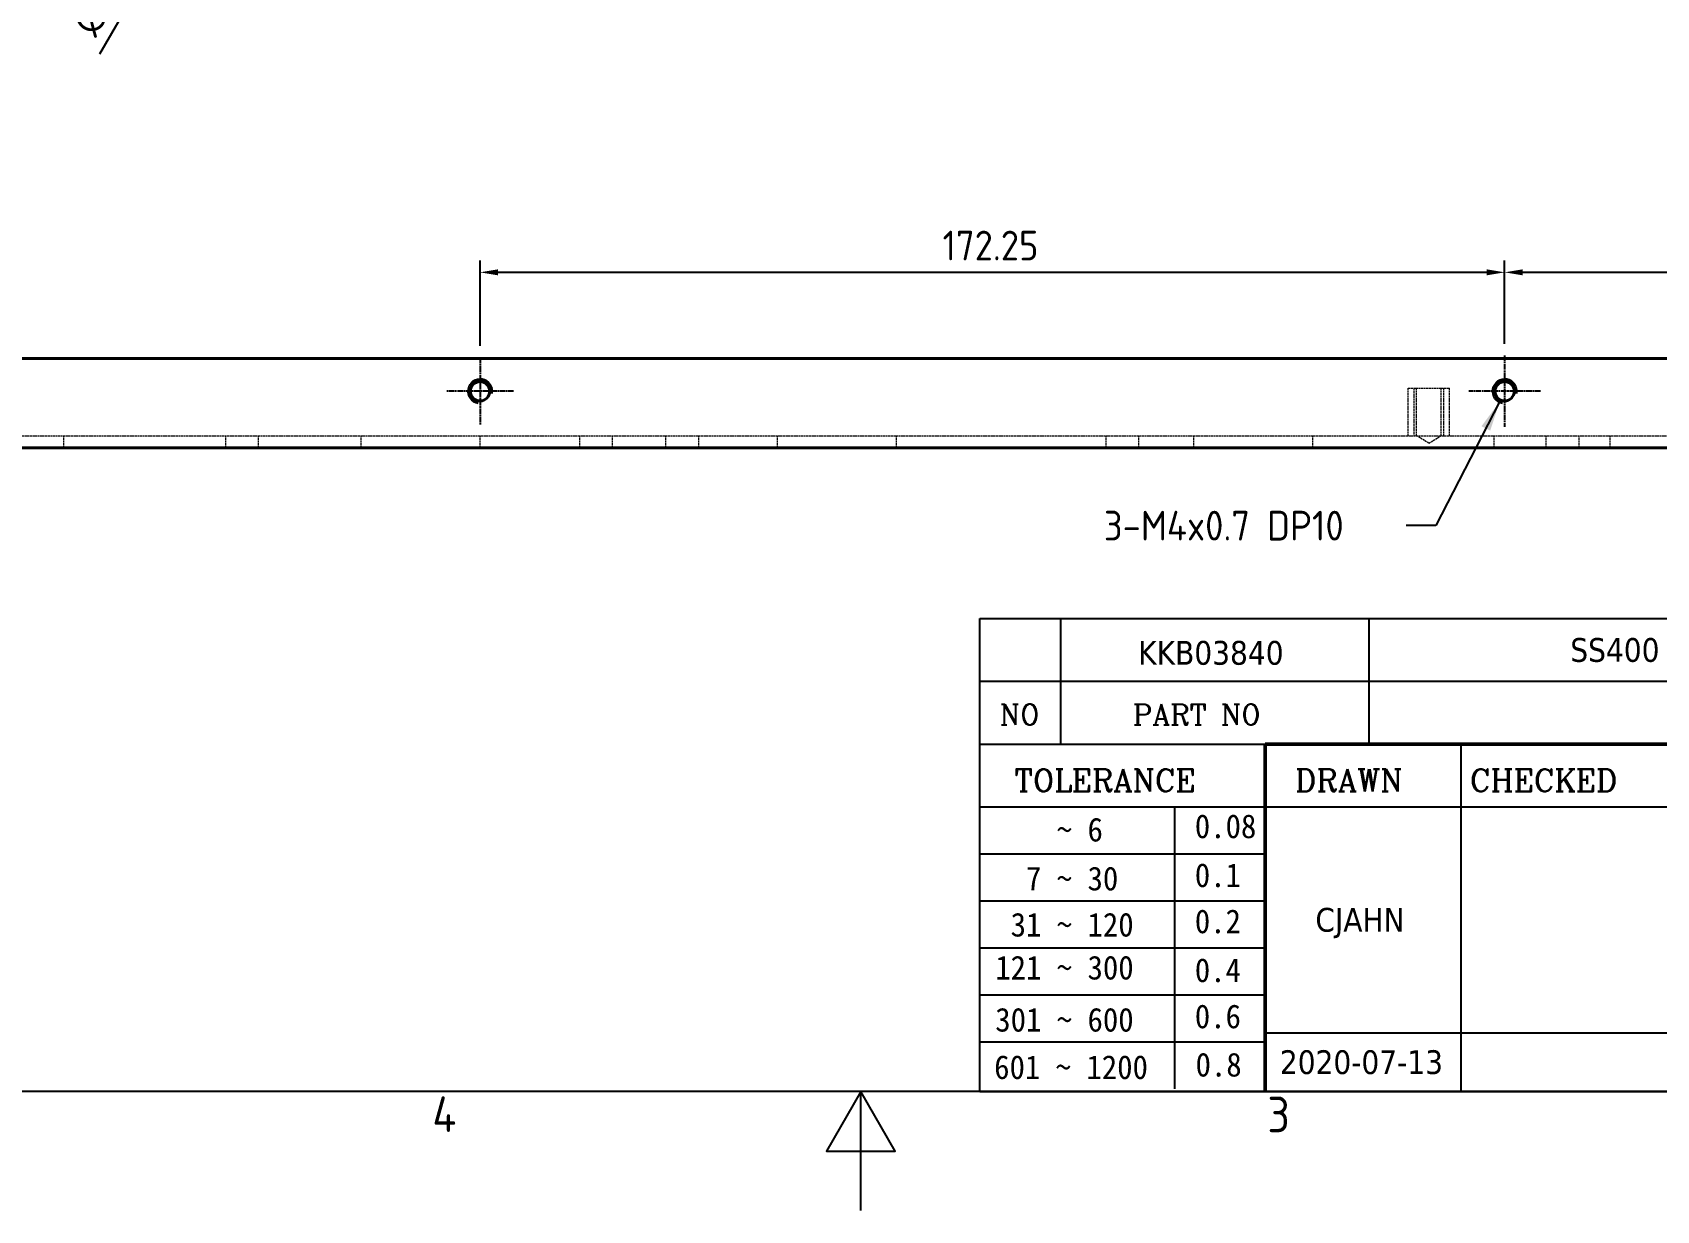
# Model space of a CAD drawing. Header units: millimetres. Extents: x 0 to 840, y 0 to 594.
# Drawn here: x 280.7 to 553.8, y 0 to 198.1 of the extents above; entities that cross this region are included whole.
import ezdxf
from ezdxf.enums import TextEntityAlignment as Align

# ---------------------------------------------------------------- set-up
doc = ezdxf.new("R2010")
doc.units = ezdxf.units.MM
doc.header["$LTSCALE"] = 2
doc.linetypes.add('CHAIN', pattern=[0.7087, 0.4724, -0.0591, 0.1181, -0.0591])
doc.linetypes.add('DASHED', pattern=[0.2067, 0.1654, -0.0413])
doc.layers.get('0').update_dxf_attribs({"color": 3, "lineweight": 25, "true_color": 0x00ff00})
for name, color, linetype, lineweight, true_color in [('가려진 것(ISO)', 2, 'DASHED', 18, 0xffff00), ('가시적인 것(ISO)', 3, 'Continuous', 40, 0x00ff00), ('가시적인 좁은 것(ISO)', 3, 'Continuous', 35, 0x00ff00), ('기호(ISO)', 5, 'Continuous', 25, 0x0000ff), ('제목(ISO)', 5, 'Continuous', 50, 0x0000ff), ('중심 표식(ISO)', 1, 'Continuous', 25, 0xff0000), ('치수(ISO)', 2, 'Continuous', 25, 0xffff00)]:
    doc.layers.add(name, color=color, linetype=linetype, lineweight=lineweight, true_color=true_color)
doc.layers.add('경계(ISO)', color=7, linetype='Continuous', lineweight=25)
doc.styles.add('HAN_291', font='')
doc.styles.add('RC_284', font='ROMANC.shx')
doc.styles.add('RC_287', font='ROMANC.shx')
doc.styles.add('문자 텍스트_PSTEK_POSCO', font='isocp.shx')
doc.styles.add('치수 텍스트_PSTEK_POSCO', font='isocp.shx')
doc.styles.add('텍스트 스타일198', font='tahoma.ttf')
doc.styles.get('HAN_291').set_extended_font_data('GulimChe')
doc.dimstyles.new('치수_PSTEK_POSCO', dxfattribs={"dimscale": 2, "dimtxt": 2.5, "dimasz": 1.5, "dimexe": 1, "dimexo": 1, "dimgap": 1, "dimtad": 1, "dimrnd": 1e-08, "dimdsep": 46, "dimtxsty": '치수 텍스트_PSTEK_POSCO', "dimcen": 0.09, "dimdle": 10, "dimclrd": 7, "dimclre": 7, "dimclrt": 2, "dimadec": 1, "dimazin": 2, "dimtfac": 1, "dimtmove": 0, "dimatfit": 3, "dimfxl": 1, "dimtolj": 1, "dimlwd": -1, "dimlwe": -1, "dimarcsym": 0})
doc.dimstyles.new('치수_PSTEK_POSCO$7', dxfattribs={"dimscale": 2, "dimtxt": 2.5, "dimasz": 2.5, "dimexe": 1, "dimexo": 1, "dimgap": 1, "dimtad": 1, "dimrnd": 1e-08, "dimdsep": 46, "dimtxsty": '치수 텍스트_PSTEK_POSCO', "dimcen": 0.09, "dimdle": 10, "dimclrd": 7, "dimclre": 7, "dimclrt": 2, "dimadec": 1, "dimazin": 2, "dimtfac": 1, "dimtmove": 0, "dimatfit": 3, "dimfxl": 1, "dimtolj": 1, "dimlwd": -1, "dimlwe": -1, "dimarcsym": 0})

# ---------------------------------------------------------------- blocks, each defined once
blk = doc.blocks.new('경계 Default Border')
at = {"layer": '경계(ISO)', "flags": 128}
for points in [[(10, 10), (10, 287.0000076293945), (410, 287.0000076293945), (410, 10), (10, 10)], [(210, 0), (210, 10), (207.1132469177246, 5), (212.8867530822754, 5), (210, 10)]]:
    blk.add_lwpolyline(points, dxfattribs=at)
at = {"layer": '경계(ISO)', "color": 2, "true_color": 0xffff00, "char_height": 3.00000011920929, "attachment_point": 7, "style": '문자 텍스트_PSTEK_POSCO'}
for s, insert in [('4', (173.9734701308116, 6.59999988079071)), ('3', (244.1685395229535, 6.57139439638704))]:
    blk.add_mtext(s, dxfattribs=dict(at, insert=insert))
blk = doc.blocks.new('제목 블록 PSTEK')
at = {"color": 180, "true_color": 0x3f00ff}
for p, q in [((182.475792979055, 11.79100474011392), (182.4757929790549, 51.56524660363496)), ((182.4757929790549, 51.56524660363496), (372.4757929537551, 51.56524660363496)), ((189.2651435055721, 51.56524660363496), (189.2651435055722, 41.00524660363494)), ((215.2152739891528, 41.00524660363494), (215.2152739891528, 51.56524660363496)), ((182.475792979055, 46.2852466036349), (372.4757929537551, 46.28524660363492)), ((182.475792979055, 41.00524660363493), (206.451475290024, 41.00524660363493)), ((222.9401812389276, 11.79100474011392), (222.9401812389276, 41.00524660363494)), ((182.475792979055, 35.72524660363497), (206.451475290024, 35.72524660363497)), ((198.8621818849491, 12.02524660363491), (198.8621818849491, 35.72524660363497)), ((206.451475290024, 35.72524660363497), (372.4757929537551, 35.72524660363497)), ((182.475792979055, 31.77524660363492), (206.451475290024, 31.77524660363492)), ((182.475792979055, 27.82524660363487), (206.451475290024, 27.82524660363487)), ((182.475792979055, 23.87524660363505), (206.451475290024, 23.87524660363505)), ((182.475792979055, 19.92524660363478), (206.451475290024, 19.92524660363478)), ((206.451475290024, 16.74100474011396), (255.9175931367359, 16.74100474011396)), ((182.475792979055, 15.97524660363496), (206.451475290024, 15.97524660363496)), ((182.475792979055, 11.79100474011392), (372.4757929537551, 11.79100474011389))]:
    blk.add_line(p, q, dxfattribs=at)
at = {"color": 7, "lineweight": 50}
for p, q in [((206.4514752900237, 11.79100474011392), (206.4514752900237, 41.00524660363494)), ((206.451475290024, 41.00524660363494), (372.4757929537551, 41.00524660363496))]:
    blk.add_line(p, q, dxfattribs=at)
at = {"layer": '제목(ISO)', "lineweight": 18}
blk.add_line((182.475792979055, 35.72500474011393), (182.475792979055, 11.79100474011392), dxfattribs=at)
at = {"color": 2, "true_color": 0xffff00}
for s, height, style, p in [('NO', 1.742399930953979, 'RC_284', (184.135398793432, 42.62317362549192)), ('PART NO', 1.742399930953979, 'RC_284', (195.3359407378685, 42.62317362549192)), (' TOLERANCE', 1.899999976158142, 'RC_287', (184.0872874387979, 37.00893196870329)), ('DRAWN', 1.899999976158142, 'RC_287', (208.9766620976279, 37.00893196870329)), ('CHECKED', 1.899999976158142, 'RC_287', (223.6856844514997, 37.00893196870329)), ('    ~ 6', 2.000000029802322, 'HAN_291', (183.7721304966814, 32.8176515608431)), ('0.08', 2.000000029802322, 'HAN_291', (200.5467345600617, 33.09873600004101)), ('  7 ~ 30', 2.000000029802322, 'HAN_291', (183.7721304966814, 28.70538114822415)), ('0.1', 2.000000029802322, 'HAN_291', (200.5467345600617, 28.98646558742206)), (' 31 ~ 120', 2.000000029802322, 'HAN_291', (183.7721304966814, 24.82628181916237)), ('0.2', 2.000000029802322, 'HAN_291', (200.5467345600617, 25.10736625836028)), ('121 ~ 300', 2.000000029802322, 'HAN_291', (183.7721304966814, 21.21401206133254)), ('0.4', 2.000000029802322, 'HAN_291', (200.5467345600617, 20.99509650053045)), ('301 ~ 600', 2.000000029802322, 'HAN_291', (183.7721304966814, 16.83491273227077)), ('0.6', 2.000000029802322, 'HAN_291', (200.5467345600617, 17.11599717146868)), ('0.8', 2.000000029802322, 'HAN_291', (200.6097246063884, 13.05732192299702)), ('601 ~ 1200', 2.000000029802322, 'HAN_291', (183.6802025156883, 12.84759660881125))]:
    blk.add_text(s, height=height, dxfattribs=dict(at, style=style)).set_placement(p)
at = {"layer": '제목(ISO)', "color": 7, "style": '텍스트 스타일198'}
for tag, p in [('부품_번호_001', (195.7903726437438, 47.68004260673702)), ('설명_001', (232.1101991785896, 47.92245856837096)), ('재질_001', (291.700959055687, 47.92591818687281)), ("3._Q'TY_001", (312.7051684940307, 47.92188863680521)), ('4._COLOR_001', (319.4395155511755, 47.94788311323986)), ('질량\\P3;_001', (350.287153214289, 48.1643332325385)), ('1._MODEL_NAME_001', (326.7684841840689, 37.52172745615292)), ('제목_001', (337.4369082143915, 32.12134216388962)), ('부품_번호_001', (334.4496128969756, 26.8052465951949)), ('설계자_001', (210.6823963971569, 25.23312566343435)), ('프로젝트_001', (278.9744245225954, 18.43951439740151)), ('시트_크기_001', (260.807090429518, 14.83812566343425)), ('프로젝트_002', (270.9791918143218, 14.97568842208535)), ('작성_날짜_001', (207.6944850220393, 13.26600473167383)), ('프로젝트_003', (280.4473441481205, 11.5491460676562))]:
    blk.add_attdef(tag, p, '', height=2.000000029802322, dxfattribs=at)
for tag, p in [('점검자', (231.1845342133799, 26.23312567187446)), ('엔지니어링_승인자', (247.673240162284, 26.23312567187446)), ('점검_날짜', (231.1845342133799, 14.26600474011394)), ('엔지니어링_승인_날짜', (247.6732401622839, 14.26600474011394))]:
    blk.add_attdef(tag, text='', height=2.000000029802322, dxfattribs=at).set_placement(p, align=Align.MIDDLE_CENTER)
blk = doc.blocks.new('*D44')
at = {"layer": 'Defpoints', "color": 0, "transparency": 16777216}
for p in [(528.2321256270451, 157.7574548226007), (355.9821256270438, 143.3784548226008), (528.2321256270451, 143.7574548226007)]:
    blk.add_point(p, dxfattribs=at)
at = {"layer": '치수(ISO)', "color": 7, "transparency": 16777216}
for p, q in [((355.9821256270438, 145.3784548226008), (355.9821256270438, 159.7574548226007)), ((528.2321256270451, 145.7574548226007), (528.2321256270451, 159.7574548226007)), ((358.9821256270438, 157.7574548226007), (525.2321256270451, 157.7574548226007))]:
    blk.add_line(p, q, dxfattribs=at)
for points in [[(358.9821256270438, 158.2574548226007), (358.9821256270438, 157.2574548226007), (355.9821256270438, 157.7574548226007)], [(525.2321256270451, 158.2574548226007), (525.2321256270451, 157.2574548226007), (528.2321256270451, 157.7574548226007)]]:
    blk.add_solid(points, dxfattribs=at)
at = {"layer": '치수(ISO)', "color": 2, "transparency": 16777216, "insert": (433.733572236451, 162.257946948585), "char_height": 5, "attachment_point": 4, "style": '치수 텍스트_PSTEK_POSCO'}
blk.add_mtext('\\A1;172.25', dxfattribs=at)
blk = doc.blocks.new('*D46')
at = {"layer": 'Defpoints', "color": 0, "transparency": 16777216}
for p in [(700.4821256270463, 157.7574548226007), (528.2321256270451, 143.7574548226007), (700.4821256270463, 143.3784548226007)]:
    blk.add_point(p, dxfattribs=at)
at = {"layer": '치수(ISO)', "color": 7, "transparency": 16777216}
for p, q in [((528.2321256270451, 145.7574548226007), (528.2321256270451, 159.7574548226007)), ((700.4821256270463, 145.3784548226007), (700.4821256270463, 159.7574548226007)), ((531.2321256270451, 157.7574548226007), (697.4821256270463, 157.7574548226007))]:
    blk.add_line(p, q, dxfattribs=at)
for points in [[(531.2321256270451, 158.2574548226007), (531.2321256270451, 157.2574548226007), (528.2321256270451, 157.7574548226007)], [(697.4821256270463, 158.2574548226007), (697.4821256270463, 157.2574548226007), (700.4821256270463, 157.7574548226007)]]:
    blk.add_solid(points, dxfattribs=at)
at = {"layer": '치수(ISO)', "color": 2, "transparency": 16777216, "insert": (606.0235722364525, 162.257946948585), "char_height": 5, "attachment_point": 4, "style": '치수 텍스트_PSTEK_POSCO'}
blk.add_mtext('\\A1;172.25', dxfattribs=at)
blk = doc.blocks.new('*D54')
at = {"layer": 'Defpoints', "color": 0, "transparency": 16777216}
for p in [(317.357125627104, 238.3504805117523), (314.6071256271033, 233.5873407909386)]:
    blk.add_point(p, dxfattribs=at)
at = {"layer": '치수(ISO)', "color": 7, "transparency": 16777216}
for p, q in [((318.8571256271046, 240.9485567231053), (320.357125627105, 243.5466329344583)), ((317.357125627104, 238.3504805117523), (314.6071256271033, 233.5873407909386)), ((313.1071256271027, 230.9892645795856), (292.0102168415767, 194.4483466804243))]:
    blk.add_line(p, q, dxfattribs=at)
for points in [[(318.4241129252123, 241.1985567231054), (319.2901383289967, 240.6985567231052), (317.357125627104, 238.3504805117523)], [(312.6741129252106, 231.2392645795857), (313.5401383289949, 230.7392645795855), (314.6071256271033, 233.5873407909386)]]:
    blk.add_solid(points, dxfattribs=at)
at = {"layer": '치수(ISO)', "color": 2, "transparency": 16777216, "insert": (289.1131025245475, 198.4303974879938), "char_height": 5, "attachment_point": 4, "rotation": 59.999999999989065, "style": '치수 텍스트_PSTEK_POSCO'}
blk.add_mtext('\\A1;∅5.5', dxfattribs=at)

msp = doc.modelspace()

# ---------------------------------------------------------------- linework, layer by layer
at = {"layer": '가려진 것(ISO)'}
for p, q in [((512.0321256270474, 138.2574548226272), (518.9321256270475, 138.2574548226272)), ((512.0321256270474, 130.2574548226272), (512.0321256270474, 138.2574548226272)), ((512.9821256270475, 138.2574548226272), (512.9821256270475, 130.2574548226272)), ((513.4151256270475, 130.2574548226272), (513.4151256270475, 138.2574548226272)), ((517.5491256270475, 130.2574548226272), (517.5491256270475, 138.2574548226272)), ((517.9821256270475, 130.2574548226272), (517.9821256270475, 138.2574548226272)), ((518.9321256270475, 130.2574548226272), (518.9321256270475, 138.2574548226272)), ((70.48212562704741, 130.257454822602), (740.4821256270475, 130.2574548226019)), ((285.9821256270475, 128.2574548226142), (285.9821256270475, 130.2574548226142)), ((313.2321256270474, 128.2574548226067), (313.2321256270474, 130.2574548226067)), ((318.7321256270474, 128.2574548226067), (318.7321256270474, 130.2574548226067)), ((335.9821256270475, 128.2574548226141), (335.9821256270475, 130.2574548226142)), ((355.9821256270475, 128.2574548226141), (355.9821256270475, 130.2574548226142)), ((372.7321256270474, 128.2574548226328), (372.7321256270474, 130.2574548226328)), ((378.2321256270474, 128.2574548226328), (378.2321256270474, 130.2574548226328)), ((387.2321256270474, 128.2574548226067), (387.2321256270474, 130.2574548226067)), ((392.7321256270474, 128.2574548226067), (392.7321256270474, 130.2574548226067)), ((405.9821256270475, 128.2574548226141), (405.9821256270475, 130.2574548226141)), ((425.9821256270475, 128.2574548226141), (425.9821256270475, 130.2574548226141)), ((461.2321256270474, 128.2574548226067), (461.2321256270474, 130.2574548226067)), ((466.7321256270474, 128.2574548226067), (466.7321256270474, 130.2574548226067)), ((475.9821256270475, 128.2574548226141), (475.9821256270475, 130.2574548226141)), ((495.9821256270475, 128.2574548226141), (495.9821256270475, 130.2574548226141)), ((515.4821256270475, 129.0154759230972), (513.4151256270475, 130.2574548226272)), ((515.4821256270475, 129.0154759230972), (517.5491256270475, 130.2574548226272)), ((526.4821256270474, 128.2574548226251), (526.4821256270474, 130.2574548226251)), ((535.2321256270475, 128.2574548226067), (535.2321256270475, 130.2574548226067)), ((540.7321256270474, 128.2574548226067), (540.7321256270474, 130.2574548226067)), ((545.9821256270475, 128.2574548226141), (545.9821256270475, 130.2574548226141))]:
    msp.add_line(p, q, dxfattribs=at)
at = {"layer": '가시적인 것(ISO)'}
for p, q in [((73.48212562704731, 143.2574548226009), (737.4821256270474, 143.2574548226007)), ((740.4821256270475, 128.2574548226019), (70.48212562704748, 128.2574548226021))]:
    msp.add_line(p, q, dxfattribs=at)
for centre in [(355.9821256270438, 137.7574548226008), (528.232125627045, 137.7574548226007)]:
    msp.add_circle(centre, 1.621, dxfattribs=at)
at = {"layer": '가시적인 좁은 것(ISO)'}
for centre, start in [((355.9821256270438, 137.7574548226008), 350.0000000000003), ((528.232125627045, 137.7574548226007), 350.0000000000017)]:
    msp.add_arc(centre, 1.999999999999996, start, 259.9999999999498, dxfattribs=at)
at = {"layer": '중심 표식(ISO)', "linetype": 'CHAIN'}
for p, q in [((355.9821256270438, 143.3784548226008), (355.9821256270438, 132.1364548226008)), ((528.2321256270451, 143.7574548226007), (528.2321256270451, 131.7574548226008)), ((361.6031256270438, 137.7574548226008), (350.3611256270438, 137.7574548226008)), ((534.2321256270451, 137.7574548226007), (522.232125627045, 137.7574548226007))]:
    msp.add_line(p, q, dxfattribs=at)

# ---------------------------------------------------------------- block references
at = {"xscale": 2, "yscale": 2, "zscale": 2}
msp.add_blockref('경계 Default Border', (0, 0), dxfattribs=at)
ref = msp.add_blockref('제목 블록 PSTEK', (75.04841409248968, -3.58200948022779), dxfattribs=dict(xscale=2, yscale=2, zscale=2))
ref.add_attrib('설계자_001', 'CJAHN', (496.4132068868034, 46.8842418466409), dxfattribs={"layer": '제목(ISO)', "color": 7, "height": 4.000000059604645, "style": '텍스트 스타일198'})
ref.add_attrib('작성_날짜_001', '2020-07-13', (490.4373841365684, 22.94999998311987), dxfattribs={"layer": '제목(ISO)', "color": 7, "height": 4.000000059604645, "style": '텍스트 스타일198'})
ref.add_attrib('설명_001', 'SS400 t=2.0*15*220*670', (539.2688124496689, 92.26290765651414), dxfattribs={"layer": '제목(ISO)', "color": 7, "height": 4.000000059604645, "style": '텍스트 스타일198'})
ref.add_attrib('부품_번호_001', 'KKB03840', (466.6291593799772, 91.77807573324625), dxfattribs={"layer": '제목(ISO)', "color": 7, "height": 4.000000059604645, "style": '텍스트 스타일198'})

# ---------------------------------------------------------------- texts
at = {"layer": '기호(ISO)', "color": 2, "true_color": 0xffff00, "insert": (460.8475556802384, 115.162419127987), "char_height": 5, "width": 48.83271536827088, "attachment_point": 4, "line_spacing_factor": 0.4375, "style": '치수 텍스트_PSTEK_POSCO'}
msp.add_mtext('{3-M4x0.7 DP10}', dxfattribs=at)

# ---------------------------------------------------------------- dimensions: what is measured, and where the dimension line sits
at = {"layer": '치수(ISO)', "color": 7}
dim = msp.add_diameter_dim_2p(p1=(317.357125627104, 238.3504805117523), p2=(314.6071256271033, 233.5873407909386), dimstyle='치수_PSTEK_POSCO', override={"dimdec": 2, "dimlfac": 1.000000000000041, "dimtp": 0, "dimtm": -0, "dimtdec": 2, "dimatfit": 2}, dxfattribs=at)
dim.commit()
dim.dimension.update_dxf_attribs({"geometry": '*D54', "text_midpoint": (295.9369935368746, 201.2497234266548), "dimtype": 163})
for base, p1, p2, picture, middle in [((528.2321256270451, 157.7574548226007), (355.9821256270438, 143.3784548226008), (528.2321256270451, 143.7574548226007), '*D44', (442.0871256270443, 157.7574548226007)), ((700.4821256270463, 157.7574548226007), (528.2321256270451, 143.7574548226007), (700.4821256270463, 143.3784548226007), '*D46', (614.3771256270458, 157.7574548226007))]:
    dim = msp.add_linear_dim(base=base, p1=p1, p2=p2, angle=180, dimstyle='치수_PSTEK_POSCO', override={"dimdec": 2, "dimtp": 0, "dimtm": -0, "dimtdec": 2, "dimtofl": 0, "dimatfit": 1}, dxfattribs=at)
    dim.commit()
    dim.dimension.update_dxf_attribs({"geometry": picture, "text_midpoint": middle, "dimtype": 160})

# ---------------------------------------------------------------- leaders
at = {"layer": '기호(ISO)', "color": 7, "annotation_type": 0, "has_hookline": 1, "hookline_direction": 1, "text_width": 42.00393700787401}
msp.add_leader([(527.3593364856288, 135.9579440239041), (516.6802710485093, 115.162419127987), (511.6802710485093, 115.162419127987)], dimstyle='치수_PSTEK_POSCO$7', override={"dimtad": 0}, dxfattribs=at)

doc.saveas('drawing.dxf')
